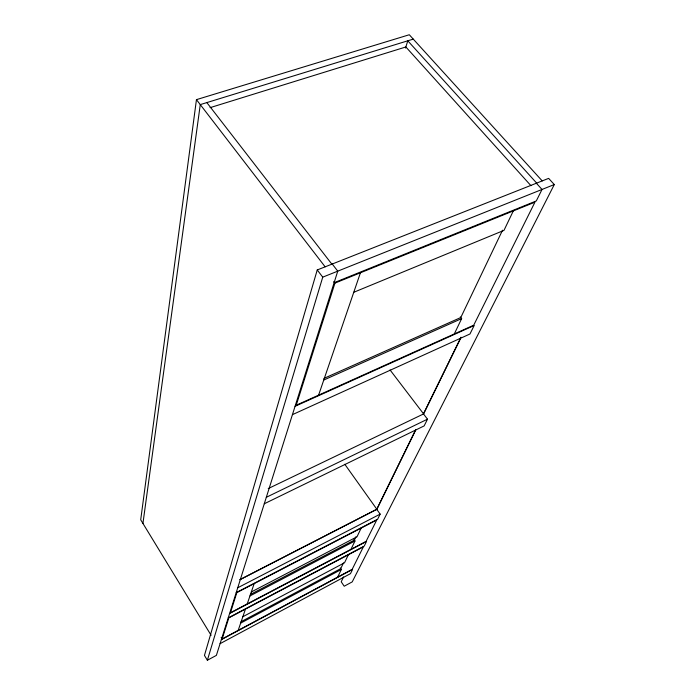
<?xml version="1.0" encoding="UTF-8"?>
<svg xmlns="http://www.w3.org/2000/svg" width="695" height="695" viewBox="0 0 695 695"><rect width="100%" height="100%" fill="white"/><g stroke="black" fill="none" stroke-linecap="round" stroke-linejoin="round"><path stroke-width="1.04" d="M542.222 180.917L409.294 34.75L196.45 99.646L140.711 519.782L211.106 635.291M142.935 523.439L200.273 104.606L413.264 39.12M343.599 576.92L341.219 581.793L344.207 586.224L352.217 581.889L554.289 184.549L548.642 178.372L317.241 269.955L204.452 655.411L207.371 660.25L216.38 655.376L337.761 271.146L332.245 264.022M207.371 660.25L322.741 277.149L554.289 184.549M405.524 48.042L407.791 40.805L536.679 183.106M222.139 638.974L228.829 617.864L363.381 546.826L352.165 569.361L222.139 638.974L221.132 637.332M334.947 283.108L296.226 405.237L473.712 325.199L534.95 202.167L334.947 283.108L333.739 281.536M238.185 630.382L245.465 609.081M247.22 603.938L254.179 583.6M318.597 395.151L360.427 272.796M343.486 562.889L340.732 568.649L241.069 621.704M355.979 536.757L354.389 540.093L250.322 594.494M502.537 230.201L460.785 317.537L323.905 378.401M337.64 577.137L341.306 569.492L340.263 567.954M348.377 554.749L344.529 562.776L242.85 616.726M350.966 549.354L354.989 540.962L353.885 539.363M361.183 528.061L356.987 536.801L251.321 591.958M454.295 333.947L461.654 318.605L460.29 316.929M513.318 210.924L503.988 230.366L353.764 292.282M376.525 509.687L415.653 429.771M423.29 414.185L460.985 337.197M376.864 509.331L415.984 429.475M423.62 413.899L460.351 338.917M240.149 579.517L376.716 509.287L380.156 514.118L377.602 519.261L236.204 592.626M423.437 413.873L427.495 419.181L424.132 425.913L264.274 503.779M221.349 639.643L352.626 569.353L350.471 573.662L220.08 643.666M240.67 623.111L341.306 569.492M229.611 613.485L366.552 541.414L364.197 546.131L228.212 617.916M249.965 595.928L354.989 540.962M237.733 587.779L380.156 514.118M239.879 579.752L376.881 509.305L344.798 464.269M266.315 497.299L427.495 419.181M268.227 488.585L423.603 413.916L390.043 369.94M292.421 414.654L469.959 333.991L474.207 325.469L295.062 406.306M323.774 380.017L461.654 318.605M334.113 282.7L536.297 200.942L542.022 189.457L536.375 183.228M210.064 107.664L405.863 46.973L530.937 185.669M206.832 102.591L331.871 264.169M196.45 99.646L325.138 266.828M317.241 269.955L322.741 277.149M236.839 592.6L230.445 612.764L366.083 541.396L376.742 519.982L236.839 592.6"/></g></svg>
